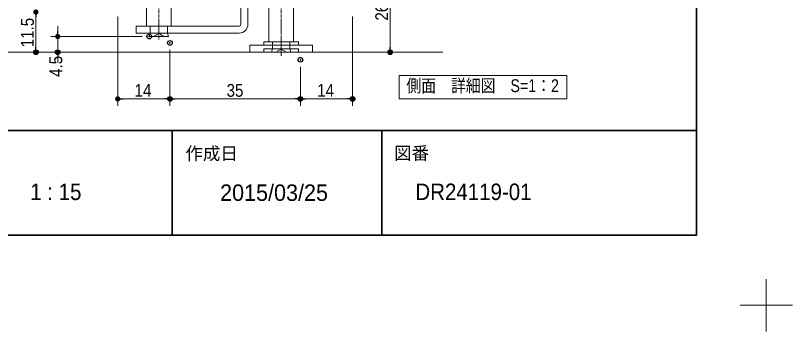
# Model space of a CAD drawing. Units: millimetres, scale not verified, with parts at other scales. Extents: x -4547 to 4547, y -2284 to 2284.
# Drawn here: x 198 to 1866, y -2284 to -1606 of the extents above; entities that cross this region are included whole.
import ezdxf
from ezdxf.enums import TextEntityAlignment as Align

# ---------------------------------------------------------------- set-up
doc = ezdxf.new("R2010")
doc.units = ezdxf.units.MM
doc.header["$LTSCALE"] = 20
doc.header["$PDMODE"] = 32
doc.header["$PDSIZE"] = 10
for name, pattern in [('USER2', [1.11, 0.71, -0.4]), ('USER3', [2.91, 1.76, -0.4, 0.35, -0.4]), ('USER4', [9.172222, 5.997222, -1.058333, 1.058333, -1.058333])]:
    doc.linetypes.add(name, pattern=pattern)
for name, color, linetype, lineweight in [('0-0_1図面枠', 7, 'Continuous', 20), ('0-1_3一般', 7, 'Continuous', 15), ('0-2_2寸法-1', 7, 'Continuous', 15), ('0-3_0', 7, 'Continuous', 25), ('0-5_2寸法-2', 7, 'Continuous', 15)]:
    doc.layers.add(name, color=color, linetype=linetype, lineweight=lineweight)
doc.layers.add('0-4_Defpoints', color=7, linetype='Continuous')
doc.styles.add('ＭＳ Ｐゴシック', font='')
doc.styles.get('ＭＳ Ｐゴシック').set_extended_font_data('MS PGothic')

# ---------------------------------------------------------------- blocks, each defined once
blk = doc.blocks.new('グループ')
at = {"layer": '0-0_1図面枠', "lineweight": 15}
for p, q in [((63000, -43425), (63000, -45675)), ((64125, -44550), (61875, -44550))]:
    blk.add_line(p, q, dxfattribs=at)
blk = doc.blocks.new('グループ-2')
at = {"layer": '0-0_1図面枠', "lineweight": 35}
for p, q in [((-60000, -37050), (60000, -37050)), ((37500, -37050), (37500, -41550)), ((46500, -37050), (46500, -41550))]:
    blk.add_line(p, q, dxfattribs=at)
blk.add_lwpolyline([(-60000, 41550), (60000, 41550), (60000, -41550), (-60000, -41550)], close=True, dxfattribs=at)
blk = doc.blocks.new('図面枠')
at = {"layer": '0-0_1図面枠'}
for name in ['グループ', 'グループ-2']:
    blk.add_blockref(name, (0, 0), dxfattribs=at)
at = {"layer": '0-0_1図面枠', "style": 'ＭＳ Ｐゴシック'}
for s, p in [('作成日', (38062.5, -38477.4)), ('図番', (47024.9, -38463.2))]:
    blk.add_text(s, height=550.3, dxfattribs=at).set_placement(p, align=Align.BOTTOM_LEFT)
at = {"layer": '0-0_1図面枠', "style": 'ＭＳ Ｐゴシック', "width": 0.95}
blk.add_text('1 : 15', height=707.5, dxfattribs=at).set_placement((31400.2, -40249), align=Align.BOTTOM_LEFT)
blk = doc.blocks.new('_Dot')
at = {"layer": '0-3_0'}
blk.add_line((-10, 0), (-20, 0), dxfattribs=at)
for points in [[(0, 0), (-10, 0), (-9.92, 1.25)], [(0, 0), (-9.92, -1.25), (-10, 0)], [(0, 0), (-9.92, 1.25), (-9.69, 2.49)], [(0, 0), (-9.69, -2.49), (-9.92, -1.25)], [(0, 0), (-9.69, 2.49), (-9.3, 3.68)], [(0, 0), (-9.3, -3.68), (-9.69, -2.49)], [(0, 0), (-9.3, 3.68), (-8.76, 4.82)], [(0, 0), (-8.76, -4.82), (-9.3, -3.68)], [(0, 0), (-8.76, 4.82), (-8.09, 5.88)], [(0, 0), (-8.09, -5.88), (-8.76, -4.82)], [(0, 0), (-8.09, 5.88), (-7.29, 6.85)], [(0, 0), (-7.29, -6.85), (-8.09, -5.88)], [(0, 0), (-7.29, 6.85), (-6.37, 7.71)], [(0, 0), (-6.37, -7.71), (-7.29, -6.85)], [(0, 0), (-6.37, 7.71), (-5.36, 8.44)], [(0, 0), (-5.36, -8.44), (-6.37, -7.71)], [(0, 0), (-5.36, 8.44), (-4.26, 9.05)], [(0, 0), (-4.26, -9.05), (-5.36, -8.44)], [(0, 0), (-4.26, 9.05), (-3.09, 9.51)], [(0, 0), (-3.09, -9.51), (-4.26, -9.05)], [(0, 0), (-3.09, 9.51), (-1.87, 9.82)], [(0, 0), (-1.87, -9.82), (-3.09, -9.51)], [(0, 0), (-1.87, 9.82), (-0.63, 9.98)], [(0, 0), (-0.63, -9.98), (-1.87, -9.82)], [(0, 0), (-0.63, 9.98), (0.63, 9.98)], [(0, 0), (0.63, -9.98), (-0.63, -9.98)], [(0, 0), (0.63, 9.98), (1.87, 9.82)], [(0, 0), (1.87, 9.82), (3.09, 9.51)], [(0, 0), (3.09, 9.51), (4.26, 9.05)], [(0, 0), (4.26, 9.05), (5.36, 8.44)], [(0, 0), (5.36, 8.44), (6.37, 7.71)], [(0, 0), (6.37, 7.71), (7.29, 6.85)], [(0, 0), (7.29, 6.85), (8.09, 5.88)], [(0, 0), (8.09, 5.88), (8.76, 4.82)], [(0, 0), (8.76, 4.82), (9.3, 3.68)], [(0, 0), (9.3, 3.68), (9.69, 2.49)], [(0, 0), (9.69, 2.49), (9.92, 1.25)], [(0, 0), (9.92, 1.25), (10, 0)], [(0, 0), (1.87, -9.82), (0.63, -9.98)], [(0, 0), (3.09, -9.51), (1.87, -9.82)], [(0, 0), (4.26, -9.05), (3.09, -9.51)], [(0, 0), (5.36, -8.44), (4.26, -9.05)], [(0, 0), (6.37, -7.71), (5.36, -8.44)], [(0, 0), (7.29, -6.85), (6.37, -7.71)], [(0, 0), (8.09, -5.88), (7.29, -6.85)], [(0, 0), (8.76, -4.82), (8.09, -5.88)], [(0, 0), (9.3, -3.68), (8.76, -4.82)], [(0, 0), (9.69, -2.49), (9.3, -3.68)], [(0, 0), (9.92, -1.25), (9.69, -2.49)], [(0, 0), (10, 0), (9.92, -1.25)]]:
    blk.add_solid(points, dxfattribs=at)
blk = doc.blocks.new('グループ-43')
at = {"layer": '0-1_3一般', "linetype": 'USER4', "lineweight": 5}
for p, q in [((36923.8, -20697.1), (36923.8, -33143.2)), ((42173.8, -20697.1), (42173.8, -33846.3))]:
    blk.add_line(p, q, dxfattribs=at)
blk = doc.blocks.new('グループ-46')
at = {"layer": '0-1_3一般', "lineweight": 5}
for p, q in [((42023.8, -29646.3), (41836.3, -29646.3)), ((41873.8, -29871.3), (41836.3, -29646.3)), ((42323.8, -29646.3), (42023.8, -29646.3)), ((42173.8, -29571.3), (42173.8, -29496.3)), ((42511.3, -29646.3), (42323.8, -29646.3)), ((42473.8, -29871.3), (42511.3, -29646.3)), ((41461.3, -29796.3), (41536.3, -29721.3)), ((41461.3, -30696.3), (41461.3, -29796.3)), ((41536.3, -29721.3), (41573.8, -29721.3)), ((41848.8, -29721.3), (42498.8, -29721.3)), ((41873.8, -30621.3), (41873.8, -29871.3)), ((42473.8, -30621.3), (42473.8, -29871.3)), ((42488.8, -30621.3), (42488.8, -29871.3)), ((42498.8, -29721.3), (42773.8, -29721.3)), ((42886.3, -29796.3), (42811.3, -29721.3)), ((42886.3, -29796.3), (42886.3, -30696.3)), ((41311.3, -30246.3), (43036.3, -30246.3)), ((41648.8, -30621.3), (41873.8, -30621.3)), ((41648.8, -30621.3), (41648.8, -33246.3)), ((41858.8, -30621.3), (42488.8, -30621.3)), ((42473.8, -30621.3), (42698.8, -30621.3)), ((42488.8, -30621.3), (42773.8, -30621.3)), ((42698.8, -30621.3), (42698.8, -33246.3)), ((41461.3, -30696.3), (41536.3, -30771.3)), ((41648.8, -30771.3), (41573.8, -30771.3)), ((42698.8, -30771.3), (41648.8, -30771.3)), ((42173.8, -30996.3), (42173.8, -30921.3)), ((42811.3, -30771.3), (42773.8, -30771.3)), ((42886.3, -30696.3), (42811.3, -30771.3)), ((41798.8, -33246.3), (41648.8, -33246.3)), ((41798.8, -33546.3), (41798.8, -33246.3)), ((41798.8, -33246.3), (41798.8, -33546.3)), ((42173.8, -33621.3), (42173.8, -33096.3)), ((42173.8, -33246.3), (42173.8, -33846.3)), ((42548.8, -33246.3), (42548.8, -33546.3)), ((42698.8, -33246.3), (42548.8, -33246.3)), ((42548.8, -33546.3), (42548.8, -33246.3)), ((40823.8, -33396.3), (41099.8, -33396.3)), ((40823.8, -33696.3), (40823.8, -33396.3)), ((41099.8, -33396.3), (41798.8, -33396.3)), ((41798.8, -33546.3), (41761.3, -33696.3)), ((41798.8, -33396.3), (42548.8, -33396.3)), ((42548.8, -33396.3), (43247.9, -33396.3)), ((42586.3, -33696.3), (42548.8, -33546.3)), ((43247.9, -33396.3), (43523.8, -33396.3)), ((43523.8, -33696.3), (43523.8, -33396.3)), ((41099.8, -33696.3), (40823.8, -33696.3)), ((41723.8, -33696.3), (41099.8, -33696.3)), ((41761.3, -33696.3), (41948.8, -33696.3)), ((41798.8, -33696.3), (42548.8, -33696.3)), ((43523.8, -33696.3), (43247.9, -33696.3))]:
    blk.add_line(p, q, dxfattribs=at)
for points in [[(42323.8, -29646.3), (42173.8, -29732.9), (42023.8, -29646.3)], [(41573.8, -29871.3), (41573.8, -29721.3), (41848.8, -29721.3)], [(41573.8, -29871.3), (41858.8, -29871.3), (42488.8, -29871.3), (42773.8, -29871.3)], [(41573.8, -30621.3), (41858.8, -30621.3), (41858.8, -29871.3)], [(42773.8, -29871.3), (42773.8, -29721.3), (42811.3, -29721.3)], [(41573.8, -30621.3), (41573.8, -30771.3), (41536.3, -30771.3)], [(42773.8, -30621.3), (42773.8, -30771.3), (42698.8, -30771.3)], [(42923.8, -33396.3), (42923.8, -33246.3), (41423.8, -33246.3), (41423.8, -33396.3)], [(41423.8, -33696.3), (41423.8, -33546.3), (42923.8, -33546.3), (42923.8, -33696.3)], [(42398.8, -33696.3), (42173.8, -33566.4), (41948.8, -33696.3)], [(43247.9, -33696.3), (42623.8, -33696.3), (41723.8, -33696.3)], [(41948.8, -33696.3), (42398.8, -33696.3), (42586.3, -33696.3)]]:
    blk.add_lwpolyline(points, dxfattribs=at)
blk = doc.blocks.new('グループ-56')
at = {"layer": '0-1_3一般', "lineweight": 5}
for p, q in [((29798.8, -33696.3), (40298.8, -33696.3)), ((40298.8, -33696.3), (49118.8, -33696.3))]:
    blk.add_line(p, q, dxfattribs=at)
blk = doc.blocks.new('グループ-58')
at = {"layer": '0-1_3一般'}
for name in ['グループ-43', 'グループ-56', 'グループ-46']:
    blk.add_blockref(name, (0, 0), dxfattribs=at)
blk = doc.blocks.new('グループ-59')
at = {"layer": '0-1_3一般'}
for p, q in [((40748.8, -25221.3), (40748.8, -27816.3)), ((40448.8, -26451.3), (40448.8, -25791.3)), ((40748.8, -25791.3), (40748.8, -26451.3)), ((40448.8, -28476.3), (40448.8, -27816.3)), ((40748.8, -27816.3), (40748.8, -28476.3)), ((40448.8, -32496.3), (40448.8, -28476.3)), ((40748.8, -28476.3), (40748.8, -32496.3)), ((36773.8, -29646.3), (36586.3, -29646.3)), ((36586.3, -29646.3), (36605.1, -29721.3)), ((37073.8, -29646.3), (36773.8, -29646.3)), ((37261.3, -29646.3), (37073.8, -29646.3)), ((37261.3, -29646.3), (37242.6, -29721.3)), ((36286.3, -29721.3), (36211.3, -29796.3)), ((37636.3, -29796.3), (36211.3, -29796.3)), ((36211.3, -30696.3), (36211.3, -29796.3)), ((36286.3, -29721.3), (36323.8, -29721.3)), ((36323.8, -29721.3), (37523.8, -29721.3)), ((37523.8, -29721.3), (37561.3, -29721.3)), ((37561.3, -29721.3), (37636.3, -29796.3)), ((37636.3, -29796.3), (37636.3, -30696.3)), ((36211.3, -30696.3), (37636.3, -30696.3)), ((36286.3, -30771.3), (36211.3, -30696.3)), ((36323.8, -30771.3), (36286.3, -30771.3)), ((37523.8, -30771.3), (36323.8, -30771.3)), ((36398.8, -32571.3), (36398.8, -30771.3)), ((37448.8, -32571.3), (37448.8, -30771.3)), ((37561.3, -30771.3), (37523.8, -30771.3)), ((37561.3, -30771.3), (37636.3, -30696.3)), ((35948.8, -32571.3), (36548.8, -32571.3)), ((37448.8, -32571.3), (36398.8, -32571.3)), ((36548.8, -32571.3), (37298.8, -32571.3)), ((37298.8, -32571.3), (40373.8, -32571.3)), ((37298.8, -32871.3), (36548.8, -32871.3)), ((37336.3, -33021.3), (37298.8, -32871.3)), ((40373.8, -32871.3), (37298.8, -32871.3))]:
    blk.add_line(p, q, dxfattribs=at)
at = {"layer": '0-1_3一般', "linetype": 'USER2'}
for p, q in [((40748.8, -25791.3), (40448.8, -25791.3)), ((40748.8, -26451.3), (40448.8, -26451.3)), ((40748.8, -27816.3), (40448.8, -27816.3)), ((40748.8, -28476.3), (40448.8, -28476.3)), ((36323.8, -29721.3), (36323.8, -29871.3)), ((36608.8, -29871.3), (36323.8, -29871.3)), ((36605.1, -29721.3), (36623.8, -29796.3)), ((36608.8, -30621.3), (36608.8, -29871.3)), ((36623.8, -29796.3), (36623.8, -30621.3)), ((37242.6, -29721.3), (37223.8, -29796.3)), ((37223.8, -29796.3), (37223.8, -30621.3)), ((37523.8, -29871.3), (37238.8, -29871.3)), ((37523.8, -29721.3), (37523.8, -29871.3)), ((36608.8, -30621.3), (36323.8, -30621.3)), ((36323.8, -30771.3), (36323.8, -30621.3)), ((36398.8, -30771.3), (36398.8, -30621.3)), ((37238.8, -30621.3), (36608.8, -30621.3)), ((37223.8, -30621.3), (37448.8, -30621.3)), ((37523.8, -30621.3), (37238.8, -30621.3)), ((37448.8, -30771.3), (37448.8, -30621.3)), ((37523.8, -30771.3), (37523.8, -30621.3)), ((36548.8, -32571.3), (36548.8, -32871.3)), ((36548.8, -32871.3), (36548.8, -32571.3)), ((37298.8, -32871.3), (37298.8, -32571.3)), ((37298.8, -32871.3), (37298.8, -32571.3))]:
    blk.add_line(p, q, dxfattribs=at)
at = {"layer": '0-1_3一般', "linetype": 'USER3'}
for p, q in [((40748.8, -26121.3), (40448.8, -26121.3)), ((40748.8, -28146.3), (40448.8, -28146.3)), ((36923.8, -29732.9), (36923.8, -29421.3)), ((36923.8, -29571.3), (36923.8, -29496.3)), ((37786.3, -30246.3), (36061.3, -30246.3)), ((36923.8, -30996.3), (36923.8, -30921.3)), ((36923.8, -32871.3), (36923.8, -32571.3))]:
    blk.add_line(p, q, dxfattribs=at)
at = {"layer": '0-1_3一般'}
for points in [[(40448.8, -27816.3), (40448.8, -25221.3), (40748.8, -25221.3)], [(36548.8, -32871.3), (35948.8, -32871.3), (35948.8, -32571.3)], [(36548.8, -32871.3), (36511.3, -33021.3), (37336.3, -33021.3)]]:
    blk.add_lwpolyline(points, dxfattribs=at)
at = {"layer": '0-1_3一般', "linetype": 'USER2'}
for points in [[(37073.8, -29646.3), (36923.8, -29732.9), (36773.8, -29646.3)], [(37238.8, -30621.3), (37238.8, -29871.3), (36608.8, -29871.3)], [(36398.8, -30621.3), (36623.8, -30621.3), (37223.8, -30621.3)], [(37148.8, -33021.3), (36923.8, -32891.4), (36698.8, -33021.3)]]:
    blk.add_lwpolyline(points, dxfattribs=at)
at = {"layer": '0-1_3一般'}
for radius in [375, 75]:
    blk.add_arc((40373.8, -32496.3), radius, 270, 0, dxfattribs=at)
blk = doc.blocks.new('グループ-60')
at = {"layer": '0-0_1図面枠', "lineweight": 15}
blk.add_lwpolyline([(47238.8, -34696.3), (54438.8, -34696.3), (54438.8, -35696.3), (47238.8, -35696.3)], close=True, dxfattribs=at)
at = {"layer": '0-0_1図面枠', "style": 'ＭＳ Ｐゴシック', "width": 0.85}
blk.add_text('側面\u3000詳細図\u3000S=1：2', height=550.3, dxfattribs=at).set_placement((47550.4, -35570), align=Align.BOTTOM_LEFT)

msp = doc.modelspace()

# ---------------------------------------------------------------- linework, layer by layer
at = {"layer": '0-2_2寸法-1'}
for p, q in [((1002.06, -1497.32), (1002.06, -1673.56)), ((241.57, -1609.82), (241.57, -1673.56)), ((417.32, -1607.81), (417.32, -1799.81)), ((921.32, -1607.81), (921.32, -1799.81)), ((529.32, -1679.81), (529.32, -1799.81)), ((529.32, -1679.81), (529.32, -1799.81)), ((226.57, -1684.81), (226.77, -1684.81)), ((1017.06, -1684.81), (1017.26, -1684.81)), ((809.32, -1715.81), (809.32, -1799.81)), ((809.32, -1715.81), (809.32, -1799.81)), ((428.57, -1784.81), (518.06, -1784.81)), ((540.57, -1784.81), (798.06, -1784.81)), ((820.57, -1784.81), (910.06, -1784.81))]:
    msp.add_line(p, q, dxfattribs=at)
at = {"layer": '0-4_Defpoints'}
for p in [(484.94, -1651.06), (529.32, -1664.81), (241.57, -1684.81), (288.44, -1684.81), (1002.06, -1684.81), (809.32, -1700.81), (529.32, -1784.81), (809.32, -1784.81), (921.32, -1784.81)]:
    msp.add_point(p, dxfattribs=at)
at = {"layer": '0-5_2寸法-2'}
for p, q in [((288.44, -1639.81), (288.44, -1628.55)), ((469.94, -1651.06), (273.44, -1651.06)), ((288.44, -1651.06), (288.44, -1684.81)), ((273.44, -1684.81), (273.64, -1684.81)), ((288.44, -1696.07), (288.44, -1707.32))]:
    msp.add_line(p, q, dxfattribs=at)

# ---------------------------------------------------------------- block references
at = {"layer": '0-0_1図面枠', "xscale": 0.05, "yscale": 0.05}
for name in ['図面枠', 'グループ-60']:
    msp.add_blockref(name, (-1340.62, 0), dxfattribs=at)
at = {"layer": '0-1_3一般', "xscale": 0.05, "yscale": 0.05}
for name in ['グループ-58', 'グループ-59']:
    msp.add_blockref(name, (-1340.62, 0), dxfattribs=at)
at = {"layer": '0-2_2寸法-1', "xscale": 0.5627563, "yscale": 0.5627563}
for p, rotation in [((241.57, -1598.56), 90), ((241.57, -1684.81), 270), ((1002.06, -1684.81), 270), ((417.32, -1784.81), 180), ((529.32, -1784.81), 180), ((809.32, -1784.81), 180)]:
    msp.add_blockref('_Dot', p, dxfattribs=dict(at, rotation=rotation))
for p in [(529.32, -1784.81), (809.32, -1784.81), (921.32, -1784.81)]:
    msp.add_blockref('_Dot', p, dxfattribs=at)
at = {"layer": '0-5_2寸法-2', "xscale": 0.5627563, "yscale": 0.5627563}
for p, rotation in [((288.44, -1651.06), 270), ((288.44, -1684.81), 90)]:
    msp.add_blockref('_Dot', p, dxfattribs=dict(at, rotation=rotation))

# ---------------------------------------------------------------- texts
at = {"layer": '0-0_1図面枠', "style": 'ＭＳ Ｐゴシック'}
msp.add_text('2015/03/25', height=35.38, dxfattribs=at).set_placement((636.96, -2014.31), align=Align.BOTTOM_LEFT)
at = {"layer": '0-0_1図面枠', "style": 'ＭＳ Ｐゴシック', "width": 0.95}
msp.add_text('DR24119-01', height=35.38, dxfattribs=at).set_placement((1056.21, -2012.45), align=Align.BOTTOM_LEFT)
at = {"layer": '0-2_2寸法-1', "style": 'ＭＳ Ｐゴシック', "width": 0.9}
for s, p in [('26.5', (1005.94, -1616.85)), ('11.5', (245.38, -1674.1))]:
    msp.add_text(s, height=27.57, rotation=90, dxfattribs=at).set_placement(p, align=Align.BOTTOM_LEFT)
for s, p in [('14', (453.5, -1788.53)), ('35', (650.87, -1788.61)), ('14', (845.5, -1788.53))]:
    msp.add_text(s, height=27.57, dxfattribs=at).set_placement(p, align=Align.BOTTOM_LEFT)
at = {"layer": '0-5_2寸法-2', "style": 'ＭＳ Ｐゴシック', "width": 0.9}
msp.add_text('4.5', height=27.51, rotation=90, dxfattribs=at).set_placement((306.42, -1737.63), align=Align.BOTTOM_LEFT)

doc.saveas('drawing.dxf')
